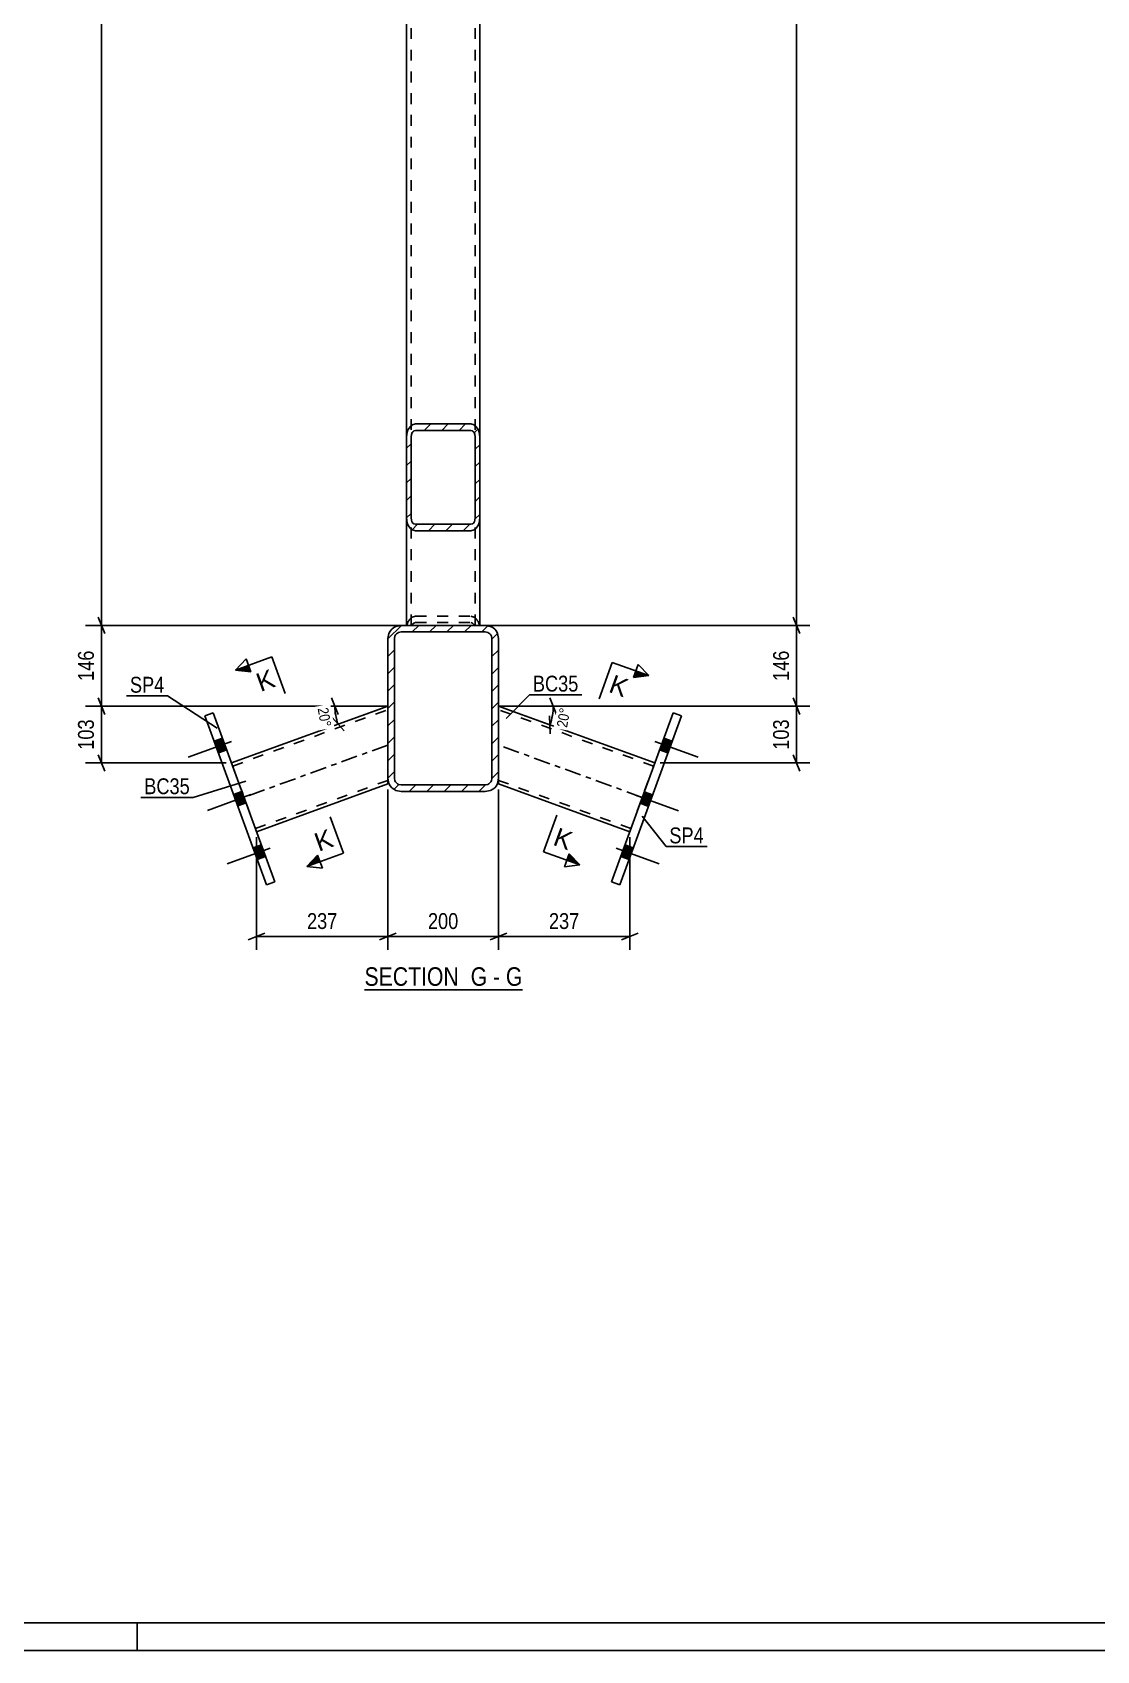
# Model space of a CAD drawing. Header units: millimetres. Extents: x 0 to 841, y 0 to 594.
# Drawn here: x 192.1 to 384.2, y 0 to 292.1 of the extents above; entities that cross this region are included whole.
import ezdxf

# ---------------------------------------------------------------- set-up
doc = ezdxf.new("R2010")
doc.units = ezdxf.units.MM
doc.linetypes.add('DXK_LINE_DOT2', pattern=[3.9198, 1.9599, -1.9599])
doc.linetypes.add('DXK_LINE_DOT3', pattern=[5.9187, 2.979, -0.9799, 0.9799, -0.9799])
doc.styles.add('Arial', font='ARIAL.TTF', dxfattribs={"height": 0.2})
doc.styles.add('Arial Narrow', font='ARIALN.TTF', dxfattribs={"height": 0.2})

# ---------------------------------------------------------------- blocks, each defined once
blk = doc.blocks.new('Unknown-389636314-26907')
at = {"color": 5, "linetype": 'Continuous'}
for p, q in [((5, 5), (836, 5)), ((211, 0), (211, 5)), ((0, 0), (841, 0))]:
    blk.add_line(p, q, dxfattribs=at)
blk = doc.blocks.new('Unknown-389636314-65 - 31156')
at = {"color": 6, "linetype": 'Continuous'}
blk.add_line((252.05, 119.24), (280.55, 119.24), dxfattribs=at)
at = {"color": 0, "linetype": 'Continuous'}
blk.add_wipeout([(270.16, 119.99), (270.16, 123.49), (252.05, 123.49), (252.05, 119.99)], dxfattribs=at)
at = {"color": 7, "linetype": 'Continuous', "style": 'Arial Narrow'}
blk.add_text('SECTION ', height=3.34, dxfattribs=at).set_placement((252.05, 119.99))
at = {"color": 0, "linetype": 'Continuous'}
blk.add_wipeout([(274.19, 119.99), (274.19, 123.49), (271.21, 123.49), (271.21, 119.99)], dxfattribs=at)
blk.add_wipeout([(276.52, 119.99), (276.52, 123.49), (275.24, 123.49), (275.24, 119.99)], dxfattribs=at)
at = {"color": 7, "linetype": 'Continuous', "style": 'Arial Narrow'}
blk.add_text('G', height=3.34, dxfattribs=at).set_placement((271.21, 119.99))
at = {"color": 0, "linetype": 'Continuous'}
blk.add_wipeout([(280.55, 119.99), (280.55, 123.49), (277.57, 123.49), (277.57, 119.99)], dxfattribs=at)
at = {"color": 7, "linetype": 'Continuous', "style": 'Arial Narrow'}
for s, p in [('G', (277.57, 119.99)), ('-', (275.24, 119.99))]:
    blk.add_text(s, height=3.34, dxfattribs=at).set_placement(p)
blk = doc.blocks.new('Bolt-389636314-31166 - 31156')
at = {"linetype": 'Continuous'}
for points in [[(227.18, 162.6), (226.43, 164.67), (224.93, 164.12), (225.68, 162.05)], [(227.18, 162.6), (226.43, 164.67), (224.93, 164.12), (225.68, 162.05)], [(227.18, 162.6), (226.43, 164.67), (224.93, 164.12), (225.68, 162.05)], [(230.67, 153.02), (229.92, 155.08), (228.42, 154.54), (229.17, 152.47)], [(230.67, 153.02), (229.92, 155.08), (228.42, 154.54), (229.17, 152.47)], [(234.19, 143.34), (233.44, 145.4), (231.94, 144.86), (232.69, 142.79)], [(234.19, 143.34), (233.44, 145.4), (231.94, 144.86), (232.69, 142.79)], [(234.19, 143.34), (233.44, 145.4), (231.94, 144.86), (232.69, 142.79)]]:
    blk.add_hatch(color=1, dxfattribs=at).paths.add_polyline_path(points)
at = {"color": 1, "linetype": 'Continuous'}
for p, q in [((228.03, 164.08), (220.23, 161.24)), ((228.03, 164.08), (220.23, 161.24)), ((228.03, 164.08), (220.23, 161.24)), ((226.43, 164.67), (224.93, 164.12)), ((226.43, 164.67), (224.93, 164.12)), ((226.43, 164.67), (224.93, 164.12)), ((227.18, 162.6), (225.68, 162.05)), ((227.18, 162.6), (225.68, 162.05)), ((227.18, 162.6), (225.68, 162.05)), ((229.92, 155.08), (228.42, 154.54)), ((229.92, 155.08), (228.42, 154.54)), ((231.52, 154.49), (223.72, 151.65)), ((231.52, 154.49), (223.72, 151.65)), ((230.67, 153.02), (229.17, 152.47)), ((230.67, 153.02), (229.17, 152.47)), ((235.04, 144.81), (227.24, 141.98)), ((235.04, 144.81), (227.24, 141.98)), ((235.04, 144.81), (227.24, 141.98)), ((233.44, 145.4), (231.94, 144.86)), ((233.44, 145.4), (231.94, 144.86)), ((233.44, 145.4), (231.94, 144.86)), ((234.19, 143.34), (232.69, 142.79)), ((234.19, 143.34), (232.69, 142.79)), ((234.19, 143.34), (232.69, 142.79))]:
    blk.add_line(p, q, dxfattribs=at)
blk = doc.blocks.new('Part-389636314-31347 - 31156')
at = {"color": 2, "linetype": 'Continuous'}
for p, q in [((307.74, 169.27), (296.62, 138.73)), ((309.24, 168.72), (298.12, 138.18)), ((307.74, 169.27), (309.24, 168.72)), ((298.12, 138.18), (296.62, 138.73))]:
    blk.add_line(p, q, dxfattribs=at)
blk = doc.blocks.new('Bolt-389636314-31171 - 31156')
at = {"linetype": 'Continuous'}
for points in [[(306.06, 164.67), (305.31, 162.6), (306.81, 162.05), (307.56, 164.12)], [(306.06, 164.67), (305.31, 162.6), (306.81, 162.05), (307.56, 164.12)], [(306.06, 164.67), (305.31, 162.6), (306.81, 162.05), (307.56, 164.12)], [(302.54, 154.99), (301.78, 152.92), (303.29, 152.37), (304.04, 154.44)], [(302.54, 154.99), (301.78, 152.92), (303.29, 152.37), (304.04, 154.44)], [(299.05, 145.4), (298.3, 143.34), (299.8, 142.79), (300.55, 144.86)], [(299.05, 145.4), (298.3, 143.34), (299.8, 142.79), (300.55, 144.86)], [(299.05, 145.4), (298.3, 143.34), (299.8, 142.79), (300.55, 144.86)]]:
    blk.add_hatch(color=1, dxfattribs=at).paths.add_polyline_path(points)
at = {"color": 1, "linetype": 'Continuous'}
for p, q in [((304.46, 164.08), (312.26, 161.24)), ((304.46, 164.08), (312.26, 161.24)), ((304.46, 164.08), (312.26, 161.24)), ((306.06, 164.67), (307.56, 164.12)), ((306.06, 164.67), (307.56, 164.12)), ((306.06, 164.67), (307.56, 164.12)), ((305.31, 162.6), (306.81, 162.05)), ((305.31, 162.6), (306.81, 162.05)), ((305.31, 162.6), (306.81, 162.05)), ((302.54, 154.99), (304.04, 154.44)), ((302.54, 154.99), (304.04, 154.44)), ((300.94, 154.4), (308.74, 151.56)), ((300.94, 154.4), (308.74, 151.56)), ((301.78, 152.92), (303.29, 152.37)), ((301.78, 152.92), (303.29, 152.37)), ((297.45, 144.81), (305.25, 141.98)), ((297.45, 144.81), (305.25, 141.98)), ((297.45, 144.81), (305.25, 141.98)), ((298.3, 143.34), (299.8, 142.79)), ((298.3, 143.34), (299.8, 142.79)), ((298.3, 143.34), (299.8, 142.79)), ((299.05, 145.4), (300.55, 144.86)), ((299.05, 145.4), (300.55, 144.86)), ((299.05, 145.4), (300.55, 144.86))]:
    blk.add_line(p, q, dxfattribs=at)
blk = doc.blocks.new('Part-389636314-31316 - 31156')
at = {"linetype": 'Continuous'}
h = blk.add_hatch(dxfattribs=at)
h.set_pattern_fill('', scale=0.7, style=0, pattern_type=0)
h.set_pattern_definition([(45, (256.2452, 157.4412), (-1.57154, 1.57154), [])])
h.paths.add_polyline_path([(256.25, 182.64), (256.25, 157.44), (256.43, 156.52), (256.95, 155.74), (257.73, 155.22), (258.65, 155.04), (273.85, 155.04), (274.76, 155.22), (275.54, 155.74), (276.06, 156.52), (276.25, 157.44), (276.25, 182.64), (276.06, 183.56), (275.54, 184.34), (274.76, 184.86), (273.85, 185.04), (258.65, 185.04), (257.73, 184.86), (256.95, 184.34), (256.43, 183.56)])
h.paths.add_polyline_path([(257.8, 183.49), (258.19, 183.75), (258.65, 183.84), (273.85, 183.84), (274.3, 183.75), (274.69, 183.49), (274.95, 183.1), (275.05, 182.64), (275.05, 157.44), (274.95, 156.98), (274.69, 156.59), (274.3, 156.33), (273.85, 156.24), (258.65, 156.24), (258.19, 156.33), (257.8, 156.59), (257.54, 156.98), (257.45, 157.44), (257.45, 182.64), (257.54, 183.1)])
at = {"color": 2, "linetype": 'Continuous'}
for p, q in [((258.65, 185.04), (257.73, 184.86)), ((258.65, 185.04), (273.85, 185.04)), ((274.76, 184.86), (273.85, 185.04)), ((256.43, 183.56), (256.25, 182.64)), ((256.25, 157.44), (256.25, 182.64)), ((257.45, 182.64), (257.54, 183.1)), ((257.45, 157.44), (257.45, 182.64)), ((258.19, 183.75), (258.65, 183.84)), ((258.65, 183.84), (273.85, 183.84)), ((273.85, 183.84), (274.3, 183.75)), ((274.95, 183.1), (275.05, 182.64)), ((275.05, 157.44), (275.05, 182.64)), ((276.25, 182.64), (276.06, 183.56)), ((276.25, 157.44), (276.25, 182.64)), ((256.25, 157.44), (256.43, 156.52)), ((257.54, 156.98), (257.45, 157.44)), ((257.73, 155.22), (258.65, 155.04)), ((258.65, 156.24), (258.19, 156.33)), ((258.65, 156.24), (273.85, 156.24)), ((258.65, 155.04), (273.85, 155.04)), ((274.3, 156.33), (273.85, 156.24)), ((273.85, 155.04), (274.76, 155.22)), ((275.05, 157.44), (274.95, 156.98)), ((276.06, 156.52), (276.25, 157.44))]:
    blk.add_line(p, q, dxfattribs=at)
for centre, radius, start, end in [((258.65, 182.64), 2.4, 112.5, 157.5), ((273.85, 182.64), 2.4, 22.5, 67.5), ((258.65, 182.64), 1.2, 112.5, 157.5), ((273.85, 182.64), 1.2, 22.5, 67.5), ((258.65, 157.44), 2.4, 202.5, 247.5), ((258.65, 157.44), 1.2, 202.5, 247.5), ((273.85, 157.44), 1.2, 292.5, 337.5), ((273.85, 157.44), 2.4, 292.5, 337.5)]:
    blk.add_arc(centre, radius, start, end, dxfattribs=at)
blk = doc.blocks.new('Part-389636314-31360 - 31156')
at = {"color": 2, "linetype": 'Continuous'}
for p, q in [((223.25, 168.72), (224.75, 169.27)), ((223.25, 168.72), (234.37, 138.18)), ((235.87, 138.73), (224.75, 169.27)), ((234.37, 138.18), (235.87, 138.73))]:
    blk.add_line(p, q, dxfattribs=at)
blk = doc.blocks.new('Part-389636314-31364 - 31156')
at = {"color": 2, "linetype": 'Continuous'}
for p, q in [((228.05, 160.2), (256.25, 170.46)), ((232.57, 147.8), (256.25, 156.42)), ((256.25, 156.42), (256.25, 157.44))]:
    blk.add_line(p, q, dxfattribs=at)
at = {"color": 7, "linetype": 'DXK_LINE_DOT2'}
for p, q in [((228.26, 159.64), (256.25, 169.83)), ((256.25, 170.37), (256.25, 170.46)), ((256.25, 170.46), (256.25, 157.44)), ((228.05, 160.2), (232.57, 147.8)), ((232.36, 148.36), (256.25, 157.06))]:
    blk.add_line(p, q, dxfattribs=at)
at = {"color": 7, "linetype": 'DXK_LINE_DOT3'}
blk.add_line((256.25, 163.44), (230.31, 154), dxfattribs=at)
blk = doc.blocks.new('Part-389636314-31371 - 31156')
at = {"color": 7, "linetype": 'DXK_LINE_DOT2'}
for p, q in [((272.85, 474.04), (259.65, 474.04)), ((259.65, 440.04), (259.65, 474.04)), ((260.45, 185.04), (260.45, 474.04)), ((272.05, 185.04), (272.05, 474.04)), ((272.85, 440.04), (272.85, 474.04)), ((259.65, 185.04), (259.65, 219.04)), ((272.85, 185.04), (272.85, 219.04)), ((272.85, 185.04), (259.65, 185.04))]:
    blk.add_line(p, q, dxfattribs=at)
at = {"color": 2, "linetype": 'Continuous'}
for p, q in [((259.65, 219.04), (259.65, 440.04)), ((272.85, 219.04), (272.85, 440.04))]:
    blk.add_line(p, q, dxfattribs=at)
blk = doc.blocks.new('Part-389636314-31375 - 31156')
at = {"color": 2, "linetype": 'Continuous'}
for p, q in [((304.44, 160.2), (276.25, 170.46)), ((276.25, 156.51), (276.25, 157.44)), ((276.25, 156.51), (276.25, 156.42)), ((276.25, 156.42), (299.92, 147.8))]:
    blk.add_line(p, q, dxfattribs=at)
at = {"color": 7, "linetype": 'DXK_LINE_DOT2'}
for p, q in [((276.25, 170.37), (276.25, 170.46)), ((276.25, 170.46), (276.25, 157.44)), ((304.23, 159.64), (276.25, 169.83)), ((299.92, 147.8), (304.44, 160.2)), ((300.13, 148.36), (276.25, 157.06))]:
    blk.add_line(p, q, dxfattribs=at)
at = {"color": 7, "linetype": 'DXK_LINE_DOT3'}
blk.add_line((302.18, 154), (276.25, 163.44), dxfattribs=at)
blk = doc.blocks.new('Part-389636314-31381 - 31156')
at = {"color": 7, "linetype": 'DXK_LINE_DOT2'}
for p, q in [((259.65, 185.04), (259.65, 247.55)), ((260.45, 185.04), (260.45, 247.55)), ((272.05, 185.04), (272.05, 247.55)), ((272.85, 185.04), (272.85, 247.55)), ((259.65, 185.04), (272.85, 185.04)), ((259.77, 185.25), (259.74, 185.04)), ((260.61, 185.04), (260.68, 185.18)), ((261.25, 186.69), (260.63, 186.52)), ((260.68, 185.18), (260.94, 185.44)), ((260.94, 185.44), (261.25, 185.53)), ((261.25, 186.69), (271.25, 186.69)), ((261.25, 185.53), (271.25, 185.53)), ((271.81, 186.53), (271.25, 186.69)), ((271.25, 185.53), (271.55, 185.44)), ((271.55, 185.44), (271.81, 185.18)), ((271.86, 186.52), (271.81, 186.53)), ((271.81, 185.18), (271.88, 185.04)), ((272.75, 185.04), (272.72, 185.25))]:
    blk.add_line(p, q, dxfattribs=at)
for centre, start, end in [((261.84, 184.76), 124.4664, 166.7051), ((270.65, 184.76), 13.2949, 55.5336)]:
    blk.add_arc(centre, 2.13, start, end, dxfattribs=at)
blk = doc.blocks.new('Part-389636314-31393 - 31156')
at = {"linetype": 'Continuous'}
h = blk.add_hatch(dxfattribs=at)
h.set_pattern_fill('', scale=0.7, style=0, pattern_type=0)
h.set_pattern_definition([(45, (259.6452, 204.4429), (-1.57154, 1.57154), [])])
h.paths.add_polyline_path([(259.65, 219.04), (259.65, 204.44), (259.77, 203.55), (260.11, 202.79), (260.63, 202.29), (261.25, 202.11), (271.25, 202.11), (271.86, 202.29), (272.38, 202.79), (272.72, 203.55), (272.85, 204.44), (272.85, 219.04), (272.72, 219.93), (272.38, 220.69), (271.86, 221.2), (271.25, 221.38), (261.25, 221.38), (260.63, 221.2), (260.11, 220.69), (259.77, 219.93)])
h.paths.add_polyline_path([(260.68, 219.87), (260.94, 220.12), (261.25, 220.21), (271.25, 220.21), (271.55, 220.12), (271.81, 219.87), (271.98, 219.49), (272.05, 219.04), (272.05, 204.44), (271.98, 204), (271.81, 203.62), (271.55, 203.36), (271.25, 203.28), (261.25, 203.28), (260.94, 203.36), (260.68, 203.62), (260.51, 204), (260.45, 204.44), (260.45, 219.04), (260.51, 219.49)])
at = {"color": 2, "linetype": 'Continuous'}
for p, q in [((259.77, 219.93), (259.65, 219.04)), ((260.45, 219.04), (260.51, 219.49)), ((261.25, 221.38), (260.63, 221.2)), ((260.94, 220.12), (261.25, 220.21)), ((261.25, 221.38), (271.25, 221.38)), ((261.25, 220.21), (271.25, 220.21)), ((271.86, 221.2), (271.25, 221.38)), ((271.25, 220.21), (271.55, 220.12)), ((271.98, 219.49), (272.05, 219.04)), ((272.85, 219.04), (272.72, 219.93)), ((259.65, 204.44), (259.65, 219.04)), ((260.45, 204.44), (260.45, 219.04)), ((272.05, 204.44), (272.05, 219.04)), ((272.85, 204.44), (272.85, 219.04)), ((259.65, 185.04), (259.65, 204.44)), ((259.65, 204.44), (259.77, 203.55)), ((260.51, 204), (260.45, 204.44)), ((272.05, 204.44), (271.98, 204)), ((272.72, 203.55), (272.85, 204.44)), ((272.85, 185.04), (272.85, 204.44)), ((260.63, 202.29), (261.25, 202.11)), ((261.25, 203.28), (260.94, 203.36)), ((261.25, 203.28), (271.25, 203.28)), ((261.25, 202.11), (271.25, 202.11)), ((271.55, 203.36), (271.25, 203.28)), ((271.25, 202.11), (271.86, 202.29))]:
    blk.add_line(p, q, dxfattribs=at)
at = {"color": 7, "linetype": 'DXK_LINE_DOT2'}
for p, q in [((259.65, 204.44), (259.65, 219.04)), ((260.45, 185.04), (260.45, 219.04)), ((272.05, 185.04), (272.05, 219.04)), ((272.85, 204.44), (272.85, 219.04)), ((272.85, 185.04), (259.65, 185.04)), ((259.74, 185.04), (259.77, 185.25)), ((260.68, 185.18), (260.61, 185.04)), ((260.63, 186.52), (261.25, 186.69)), ((260.94, 185.44), (260.68, 185.18)), ((261.25, 185.53), (260.94, 185.44)), ((261.25, 186.69), (271.25, 186.69)), ((261.25, 185.53), (271.25, 185.53)), ((271.25, 186.69), (271.86, 186.52)), ((271.55, 185.44), (271.25, 185.53)), ((271.81, 185.18), (271.55, 185.44)), ((271.88, 185.04), (271.81, 185.18)), ((272.72, 185.25), (272.75, 185.04))]:
    blk.add_line(p, q, dxfattribs=at)
at = {"color": 2, "linetype": 'Continuous'}
for centre, radius, start, end in [((261.84, 219.44), 2.13, 124.4664, 166.7051), ((261.54, 219.24), 1.06, 124.4664, 166.7051), ((270.95, 219.24), 1.06, 13.2949, 55.5336), ((270.65, 219.44), 2.13, 13.2949, 55.5336), ((261.84, 204.04), 2.13, 193.2949, 235.5336), ((261.54, 204.24), 1.06, 193.2949, 235.5336), ((270.95, 204.24), 1.06, 304.4664, 346.7051), ((270.65, 204.04), 2.13, 304.4664, 346.7051)]:
    blk.add_arc(centre, radius, start, end, dxfattribs=at)
at = {"color": 7, "linetype": 'DXK_LINE_DOT2'}
for centre, start, end in [((261.84, 184.76), 124.4664, 166.7051), ((270.65, 184.76), 13.2949, 55.5336)]:
    blk.add_arc(centre, 2.13, start, end, dxfattribs=at)
blk = doc.blocks.new('StraightDimension-389636314-37986 - 31156')
at = {"color": 7, "linetype": 'Continuous'}
for p, q in [((255.25, 170.46), (201.7, 170.46)), ((203.95, 171.96), (205.15, 168.96)), ((204.55, 160.2), (204.55, 170.46)), ((205.15, 158.7), (203.95, 161.7)), ((227.05, 160.2), (201.7, 160.2))]:
    blk.add_line(p, q, dxfattribs=at)
at = {"color": 0}
blk.add_wipeout([(203.8, 168.68), (199.6, 168.68), (199.6, 161.99), (203.8, 161.99)], dxfattribs=at)
at = {"color": 3, "style": 'Arial Narrow'}
blk.add_text('103', height=2.863, rotation=90.0002, dxfattribs=at).set_placement((203.2, 162.59))
blk = doc.blocks.new('StraightDimension-389636314-37985 - 31156')
at = {"color": 7, "linetype": 'Continuous'}
for p, q in [((258.65, 185.04), (201.7, 185.04)), ((205.15, 183.54), (203.95, 186.54)), ((204.55, 170.46), (204.55, 185.04)), ((255.25, 170.46), (201.7, 170.46)), ((203.95, 171.96), (205.15, 168.96))]:
    blk.add_line(p, q, dxfattribs=at)
at = {"color": 0}
blk.add_wipeout([(203.8, 181.09), (199.6, 181.09), (199.6, 174.41), (203.8, 174.41)], dxfattribs=at)
at = {"color": 3, "style": 'Arial Narrow'}
blk.add_text('146', height=2.863, rotation=90.0002, dxfattribs=at).set_placement((203.2, 175.01))
blk = doc.blocks.new('StraightDimension-389636314-38076 - 31156')
at = {"color": 7, "linetype": 'Continuous'}
for p, q in [((330.01, 185.04), (330.01, 503.61)), ((273.85, 185.04), (332.41, 185.04)), ((329.41, 186.54), (330.61, 183.54))]:
    blk.add_line(p, q, dxfattribs=at)
blk = doc.blocks.new('StraightDimension-389636314-37984 - 31156')
at = {"color": 7, "linetype": 'Continuous'}
for p, q in [((204.55, 185.04), (204.55, 503.61)), ((258.65, 185.04), (201.7, 185.04)), ((203.95, 186.54), (205.15, 183.54))]:
    blk.add_line(p, q, dxfattribs=at)
blk = doc.blocks.new('StraightDimension-389636314-38021 - 31156')
at = {"color": 7, "linetype": 'Continuous'}
for p, q in [((256.25, 155.42), (256.25, 126.49)), ((232.57, 146.8), (232.57, 126.49)), ((234.07, 129.49), (231.07, 128.29)), ((232.57, 128.89), (256.25, 128.89)), ((254.75, 128.29), (257.75, 129.49))]:
    blk.add_line(p, q, dxfattribs=at)
at = {"color": 0}
blk.add_wipeout([(247.75, 129.64), (247.75, 133.84), (241.07, 133.84), (241.07, 129.64)], dxfattribs=at)
at = {"color": 3, "style": 'Arial Narrow'}
blk.add_text('237', height=2.863, dxfattribs=at).set_placement((241.67, 130.24))
blk = doc.blocks.new('StraightDimension-389636314-38078 - 31156')
at = {"color": 7, "linetype": 'Continuous'}
for p, q in [((277.25, 170.46), (332.41, 170.46)), ((329.41, 171.96), (330.61, 168.96)), ((330.01, 160.2), (330.01, 170.46)), ((330.61, 158.7), (329.41, 161.7)), ((305.44, 160.2), (332.41, 160.2))]:
    blk.add_line(p, q, dxfattribs=at)
at = {"color": 0}
blk.add_wipeout([(329.26, 168.68), (325.06, 168.68), (325.06, 161.99), (329.26, 161.99)], dxfattribs=at)
at = {"color": 3, "style": 'Arial Narrow'}
blk.add_text('103', height=2.863, rotation=90.0002, dxfattribs=at).set_placement((328.66, 162.59))
blk = doc.blocks.new('AngleDimension-389636314-39035 - 31156')
at = {"color": 7, "linetype": 'Continuous'}
for p, q in [((286.1, 170.46), (276.25, 170.46)), ((285.51, 167.09), (276.25, 170.46)), ((277.18, 170.12), (285.51, 167.09)), ((285.5, 171.96), (286.7, 168.96)), ((285.56, 165.48), (285.46, 168.71))]:
    blk.add_line(p, q, dxfattribs=at)
blk.add_arc((276.25, 170.46), 9.86, 340, 0, dxfattribs=at)
at = {"color": 0}
blk.add_wipeout([(289.68, 170.28), (286.92, 170.77), (286.17, 166.53), (288.93, 166.04)], dxfattribs=at)
at = {"color": 3, "style": 'Arial Narrow'}
blk.add_text('20°', height=1.909, rotation=80.0021, dxfattribs=at).set_placement((288.6, 166.51))
blk = doc.blocks.new('StraightDimension-389636314-38019 - 31156')
at = {"color": 7, "linetype": 'Continuous'}
for p, q in [((276.25, 155.42), (276.25, 126.49)), ((299.92, 146.8), (299.92, 126.49)), ((277.75, 129.49), (274.75, 128.29)), ((276.25, 128.89), (299.92, 128.89)), ((298.42, 128.29), (301.42, 129.49))]:
    blk.add_line(p, q, dxfattribs=at)
at = {"color": 0}
blk.add_wipeout([(291.43, 129.64), (291.43, 133.84), (284.74, 133.84), (284.74, 129.64)], dxfattribs=at)
at = {"color": 3, "style": 'Arial Narrow'}
blk.add_text('237', height=2.863, dxfattribs=at).set_placement((285.34, 130.24))
blk = doc.blocks.new('StraightDimension-389636314-38020 - 31156')
at = {"color": 7, "linetype": 'Continuous'}
for p, q in [((256.25, 155.42), (256.25, 126.49)), ((276.25, 155.42), (276.25, 126.49)), ((257.75, 129.49), (254.75, 128.29)), ((256.25, 128.89), (276.25, 128.89)), ((274.75, 128.29), (277.75, 129.49))]:
    blk.add_line(p, q, dxfattribs=at)
at = {"color": 0}
blk.add_wipeout([(269.59, 129.64), (269.59, 133.84), (262.9, 133.84), (262.9, 129.64)], dxfattribs=at)
at = {"color": 3, "style": 'Arial Narrow'}
blk.add_text('200', height=2.863, dxfattribs=at).set_placement((263.5, 130.24))
blk = doc.blocks.new('StraightDimension-389636314-38077 - 31156')
at = {"color": 7, "linetype": 'Continuous'}
for p, q in [((273.85, 185.04), (332.41, 185.04)), ((330.61, 183.54), (329.41, 186.54)), ((330.01, 170.46), (330.01, 185.04)), ((277.25, 170.46), (332.41, 170.46)), ((329.41, 171.96), (330.61, 168.96))]:
    blk.add_line(p, q, dxfattribs=at)
at = {"color": 0}
blk.add_wipeout([(329.26, 181.09), (325.06, 181.09), (325.06, 174.41), (329.26, 174.41)], dxfattribs=at)
at = {"color": 3, "style": 'Arial Narrow'}
blk.add_text('146', height=2.863, rotation=90.0002, dxfattribs=at).set_placement((328.66, 175.01))
blk = doc.blocks.new('AngleDimension-389636314-39020 - 31156')
at = {"color": 7, "linetype": 'Continuous'}
for p, q in [((246.1, 171.96), (247.3, 168.96)), ((246.7, 170.46), (256.25, 170.46)), ((247.27, 167.2), (256.25, 170.46)), ((255.31, 170.12), (247.27, 167.2)), ((248.35, 165.99), (246.2, 168.4))]:
    blk.add_line(p, q, dxfattribs=at)
blk.add_arc((256.25, 170.46), 9.55, 180, 200, dxfattribs=at)
at = {"color": 0}
blk.add_wipeout([(243.87, 166.1), (246.63, 166.58), (245.88, 170.82), (243.12, 170.34)], dxfattribs=at)
at = {"color": 3, "style": 'Arial Narrow'}
blk.add_text('20°', height=1.909, rotation=-80.0021, dxfattribs=at).set_placement((243.58, 170.01))
blk = doc.blocks.new('Mark-389636314-37482 - 31156')
at = {"color": 0}
blk.add_wipeout([(215.92, 172.89), (215.92, 175.89), (209.71, 175.89), (209.71, 172.89)], dxfattribs=at)
blk.add_wipeout([(215.92, 172.89), (215.92, 175.89), (209.71, 175.89), (209.71, 172.89)], dxfattribs=at)
at = {"color": 30, "linetype": 'Continuous'}
for p in [(209.11, 172.29), (225.46, 166.51)]:
    blk.add_line(p, (216.52, 172.29), dxfattribs=at)
at = {"color": 3, "style": 'Arial Narrow'}
blk.add_text('SP4', height=2.863, dxfattribs=at).set_placement((209.71, 172.89))
blk = doc.blocks.new('Mark-389636314-37488 - 31156')
at = {"color": 0}
blk.add_wipeout([(220.52, 154.57), (220.52, 157.57), (212.3, 157.57), (212.3, 154.57)], dxfattribs=at)
blk.add_wipeout([(220.52, 154.57), (220.52, 157.57), (212.3, 157.57), (212.3, 154.57)], dxfattribs=at)
at = {"color": 30, "linetype": 'Continuous'}
for p in [(230.65, 156.94), (211.7, 153.97)]:
    blk.add_line(p, (221.12, 153.97), dxfattribs=at)
at = {"color": 3, "style": 'Arial Narrow'}
blk.add_text('BC35', height=2.863, dxfattribs=at).set_placement((212.3, 154.57))
blk = doc.blocks.new('Mark-389636314-37476 - 31156')
at = {"color": 0}
blk.add_wipeout([(313.29, 145.7), (313.29, 148.7), (307.07, 148.7), (307.07, 145.7)], dxfattribs=at)
blk.add_wipeout([(313.29, 145.7), (313.29, 148.7), (307.07, 148.7), (307.07, 145.7)], dxfattribs=at)
at = {"color": 30, "linetype": 'Continuous'}
for p, q in [((302.14, 150.63), (306.47, 145.1)), ((306.47, 145.1), (313.89, 145.1))]:
    blk.add_line(p, q, dxfattribs=at)
at = {"color": 3, "style": 'Arial Narrow'}
blk.add_text('SP4', height=2.863, dxfattribs=at).set_placement((307.07, 145.7))
blk = doc.blocks.new('Mark-389636314-37494 - 31156')
at = {"color": 0}
blk.add_wipeout([(290.66, 173.09), (290.66, 176.09), (282.44, 176.09), (282.44, 173.09)], dxfattribs=at)
blk.add_wipeout([(290.66, 173.09), (290.66, 176.09), (282.44, 176.09), (282.44, 173.09)], dxfattribs=at)
at = {"color": 30, "linetype": 'Continuous'}
for p, q in [((277.6, 168.24), (281.84, 172.49)), ((281.84, 172.49), (291.26, 172.49))]:
    blk.add_line(p, q, dxfattribs=at)
at = {"color": 3, "style": 'Arial Narrow'}
blk.add_text('BC35', height=2.863, dxfattribs=at).set_placement((282.44, 173.09))
blk = doc.blocks.new('SectionMark-389636314-38898 - 31156')
at = {"color": 6, "linetype": 'Continuous'}
blk.add_line((244.44, 141.21), (241.66, 141.53), dxfattribs=at)
at = {"color": 0, "linetype": 'Continuous'}
for points in [[(236.21, 174.07), (235.01, 177.35), (232.09, 176.29), (233.28, 173)], [(246.7, 145.23), (245.51, 148.51), (242.58, 147.45), (243.78, 144.16)]]:
    blk.add_wipeout(points, dxfattribs=at)
at = {"linetype": 'Continuous'}
for points in [[(231.12, 177.8), (231.55, 176.63), (228.77, 176.95)], [(243.58, 143.56), (244.01, 142.38), (241.66, 141.53)]]:
    blk.add_hatch(color=6, dxfattribs=at).paths.add_polyline_path(points)
at = {"color": 6, "linetype": 'Continuous'}
for p, q in [((235.35, 179.34), (228.77, 176.95)), ((228.77, 176.95), (230.69, 178.98)), ((231.55, 176.63), (230.69, 178.98)), ((235.35, 179.34), (237.74, 172.76)), ((228.77, 176.95), (231.55, 176.63)), ((248.24, 143.92), (245.85, 150.5)), ((248.24, 143.92), (241.66, 141.53)), ((241.66, 141.53), (243.58, 143.56)), ((243.58, 143.56), (244.44, 141.21))]:
    blk.add_line(p, q, dxfattribs=at)
at = {"color": 3, "linetype": 'Continuous', "style": 'Arial'}
for p in [(233.28, 173), (243.78, 144.16)]:
    blk.add_text('K', height=3.34, rotation=20.002, dxfattribs=at).set_placement(p)
blk = doc.blocks.new('SectionMark-389636314-38899 - 31156')
at = {"color": 6, "linetype": 'Continuous'}
blk.add_line((290.92, 141.79), (288.15, 141.47), dxfattribs=at)
at = {"color": 0, "linetype": 'Continuous'}
for points in [[(298.85, 172.02), (300.05, 175.3), (297.12, 176.37), (295.93, 173.08)], [(288.81, 144.42), (290, 147.71), (287.08, 148.77), (285.88, 145.48)]]:
    blk.add_wipeout(points, dxfattribs=at)
at = {"linetype": 'Continuous'}
for points in [[(300.58, 175.64), (301.01, 176.82), (303.36, 175.96)], [(288.57, 142.64), (289, 143.82), (290.92, 141.79)]]:
    blk.add_hatch(color=6, dxfattribs=at).paths.add_polyline_path(points)
at = {"color": 6, "linetype": 'Continuous'}
for p, q in [((296.78, 178.35), (294.39, 171.78)), ((296.78, 178.35), (303.36, 175.96)), ((300.58, 175.64), (301.44, 177.99)), ((303.36, 175.96), (300.58, 175.64)), ((301.44, 177.99), (303.36, 175.96)), ((284.34, 144.18), (286.74, 150.76)), ((284.34, 144.18), (290.92, 141.79)), ((289, 143.82), (288.15, 141.47)), ((290.92, 141.79), (289, 143.82))]:
    blk.add_line(p, q, dxfattribs=at)
at = {"color": 3, "linetype": 'Continuous', "style": 'Arial'}
for p in [(295.93, 173.08), (285.88, 145.48)]:
    blk.add_text('K', height=3.34, rotation=-20.002, dxfattribs=at).set_placement(p)

msp = doc.modelspace()

# ---------------------------------------------------------------- block references
for name in ['Unknown-389636314-26907', 'Part-389636314-31371 - 31156', 'Part-389636314-31381 - 31156', 'Part-389636314-31393 - 31156', 'Part-389636314-31316 - 31156', 'Part-389636314-31364 - 31156', 'Part-389636314-31375 - 31156', 'Part-389636314-31360 - 31156', 'Part-389636314-31347 - 31156', 'Bolt-389636314-31166 - 31156', 'Bolt-389636314-31171 - 31156']:
    msp.add_blockref(name, (0, 0))

# ---------------------------------------------------------------- next in the draw order: block references
for name in ['StraightDimension-389636314-38076 - 31156', 'StraightDimension-389636314-37986 - 31156', 'StraightDimension-389636314-38078 - 31156', 'StraightDimension-389636314-38021 - 31156', 'StraightDimension-389636314-38019 - 31156', 'Unknown-389636314-65 - 31156']:
    msp.add_blockref(name, (0, 0))

# ---------------------------------------------------------------- next in the draw order: block references
for name in ['StraightDimension-389636314-37985 - 31156', 'AngleDimension-389636314-39035 - 31156', 'Mark-389636314-37488 - 31156', 'StraightDimension-389636314-38020 - 31156', 'Mark-389636314-37476 - 31156']:
    msp.add_blockref(name, (0, 0))

# ---------------------------------------------------------------- next in the draw order: block references
for name in ['StraightDimension-389636314-37984 - 31156', 'StraightDimension-389636314-38077 - 31156', 'Mark-389636314-37482 - 31156', 'AngleDimension-389636314-39020 - 31156']:
    msp.add_blockref(name, (0, 0))

# ---------------------------------------------------------------- next in the draw order: block references
for name in ['SectionMark-389636314-38898 - 31156', 'Mark-389636314-37494 - 31156']:
    msp.add_blockref(name, (0, 0))

# ---------------------------------------------------------------- next in the draw order: block references
msp.add_blockref('SectionMark-389636314-38899 - 31156', (0, 0))

doc.saveas('drawing.dxf')
